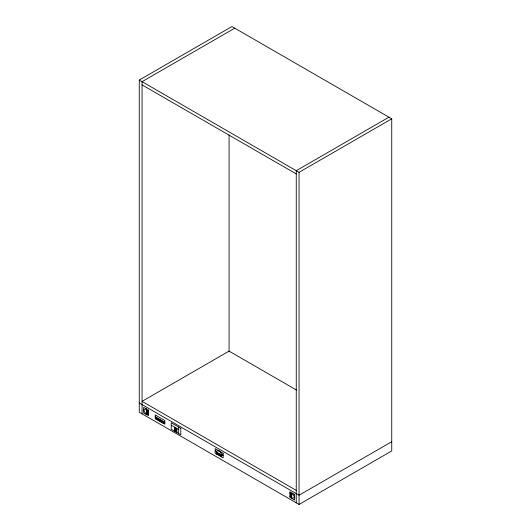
<?xml version="1.0" encoding="UTF-8"?>
<svg xmlns="http://www.w3.org/2000/svg" width="531" height="531" viewBox="0 0 531 531"><rect width="100%" height="100%" fill="white"/><g stroke="black" fill="none" stroke-linecap="round" stroke-linejoin="round"><path stroke-width="0.8" d="M139.261 80.062L231.941 26.55L391.739 118.805L391.739 450.938L299.059 504.45L139.261 412.195L139.261 80.062L299.059 172.316L391.739 118.805M234.742 28.163L142.056 81.674L142.056 413.808M388.944 117.192L296.258 170.703L296.258 502.837M155.238 417.724L156.041 417.266M155.238 418.647L155.238 414.957L164.829 420.492L164.829 424.183L155.238 418.647L156.837 417.724M156.041 419.112L157.634 418.189M156.837 419.57L158.437 418.647M157.634 420.034L159.234 419.112M158.437 420.492L160.037 419.57M159.234 420.957L160.833 420.034M160.037 421.415L161.63 420.492M160.833 421.88L162.433 420.957M161.63 422.337L163.229 421.415M162.433 422.802L164.026 421.88M163.229 423.26L164.829 422.337L155.238 416.802M164.026 423.725L164.829 423.26M174.719 428.398L175.476 427.959M174.719 429.267L176.226 428.398M174.719 430.137L176.796 428.935M174.719 431.006L176.796 429.805M175.29 431.544L176.796 430.674M176.046 431.982L176.796 431.544M391.739 441.712L299.059 495.224L139.261 402.969M142.056 84.9L296.258 173.929M296.484 390.039L229.067 351.117L142.056 401.35L296.258 490.378M148.448 411.24L147.917 410.934L147.917 414.266L148.448 414.572M289.866 492.887L290.397 493.193L290.397 496.525L289.866 496.219M171.221 425.225L178.648 429.513M299.059 172.316L299.059 504.45M229.067 134.914L229.067 351.973M221.533 456.925L221.533 456.414L216.728 453.64L216.728 454.151M178.648 427.09L178.648 433.548M176.796 432.413L176.796 428.723L174.719 427.528L174.719 431.212M146.158 408.79L143.655 410.118L146.158 414.326L146.158 413.251L146.629 413.523L146.158 408.79M294.665 497.301L292.163 498.622L292.163 497.54L291.692 497.268L291.692 493.943L292.163 494.215L292.163 493.087L294.665 497.301M219.157 450.938L215.161 451.045L216.728 451.941L216.728 452.399L223.153 455.658L219.157 450.938M180.805 428.338L171.221 422.802L171.221 429.26L180.805 434.796L180.805 428.338M148.448 410.118L143.655 407.35L143.655 412.886L148.448 415.654L148.448 410.118M223.153 453.248L215.161 448.635L215.161 453.248L223.153 457.861L223.153 453.248M294.665 494.534L289.866 491.766L289.866 497.301L294.665 500.069L294.665 494.534M147.618 410.762L146.855 410.324L146.855 413.649L147.618 414.087L147.618 410.762M291.459 493.81L290.703 493.372L290.703 496.697L291.459 497.135L291.459 493.81M221.533 455.392L216.728 452.618L216.728 453.348L221.533 456.122L221.533 455.392"/></g></svg>
